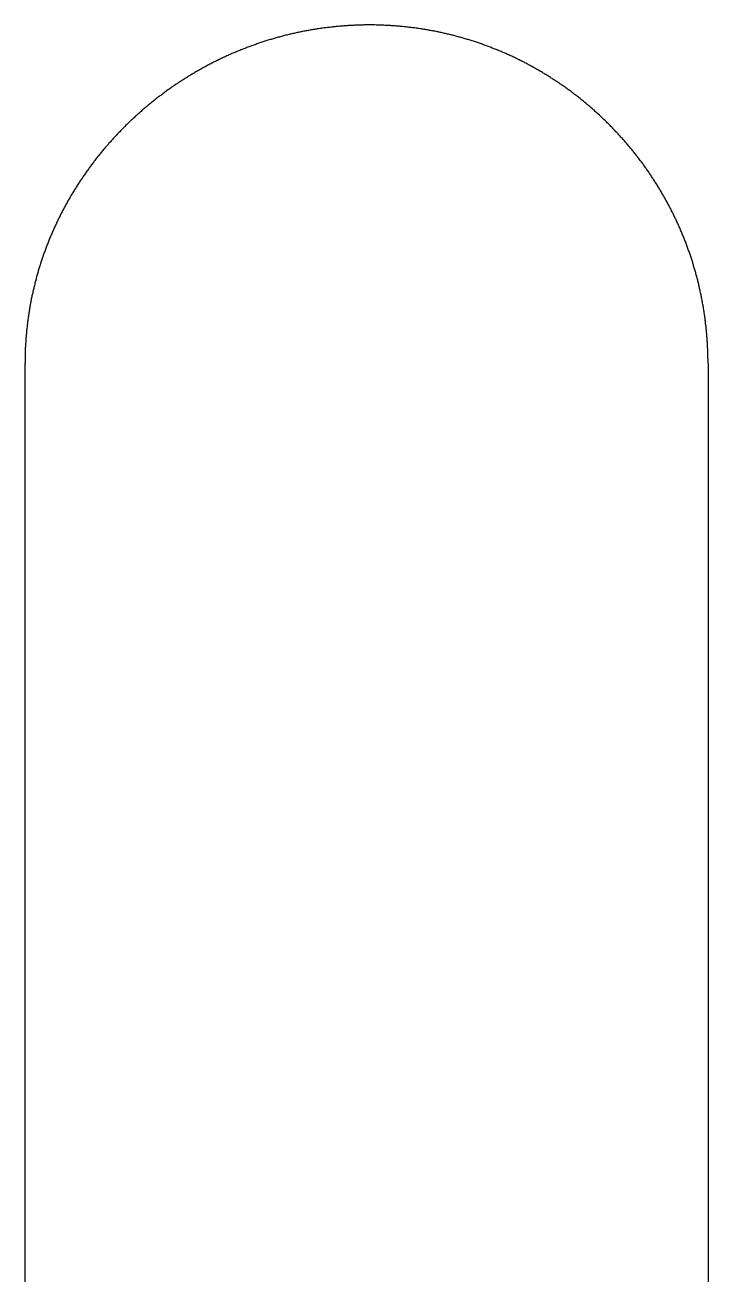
# Model space of a CAD drawing. Header units: millimetres. Extents: x -275 to 275, y -100 to 100.
# Drawn here: x -65.57 to -58.3, y 3.67 to 16.96 of the extents above; entities that cross this region are included whole.
import ezdxf

# ---------------------------------------------------------------- set-up
doc = ezdxf.new("R2010")
doc.units = ezdxf.units.MM

msp = doc.modelspace()

# ---------------------------------------------------------------- linework, layer by layer
for p, q in [((-65.568, -9.752), (-65.568, 13.361)), ((-58.304, 13.361), (-58.304, -9.752))]:
    msp.add_line(p, q)
msp.add_lwpolyline([(-58.304, 13.361), (-58.304, 13.373), (-58.304, 13.385), (-58.304, 13.397), (-58.304, 13.409), (-58.305, 13.42), (-58.305, 13.432), (-58.305, 13.444), (-58.305, 13.456), (-58.306, 13.468), (-58.306, 13.48), (-58.306, 13.492), (-58.307, 13.503), (-58.307, 13.515), (-58.308, 13.527), (-58.308, 13.539), (-58.309, 13.551), (-58.31, 13.562), (-58.31, 13.574), (-58.311, 13.586), (-58.312, 13.598), (-58.312, 13.609), (-58.313, 13.621), (-58.314, 13.633), (-58.315, 13.644), (-58.316, 13.656), (-58.317, 13.668), (-58.318, 13.679), (-58.319, 13.691), (-58.32, 13.703), (-58.321, 13.714), (-58.322, 13.726), (-58.324, 13.738), (-58.325, 13.749), (-58.326, 13.761), (-58.327, 13.772), (-58.329, 13.784), (-58.33, 13.795), (-58.331, 13.807), (-58.333, 13.818), (-58.334, 13.83), (-58.336, 13.842), (-58.337, 13.853), (-58.339, 13.865), (-58.341, 13.876), (-58.342, 13.887), (-58.344, 13.899), (-58.346, 13.91), (-58.348, 13.922), (-58.349, 13.933), (-58.351, 13.945), (-58.353, 13.956), (-58.355, 13.967), (-58.357, 13.979), (-58.359, 13.99), (-58.361, 14.001), (-58.363, 14.013), (-58.365, 14.024), (-58.367, 14.035), (-58.369, 14.047), (-58.372, 14.058), (-58.374, 14.069), (-58.376, 14.081), (-58.378, 14.092), (-58.381, 14.103), (-58.383, 14.114), (-58.386, 14.125), (-58.388, 14.137), (-58.39, 14.148), (-58.393, 14.159), (-58.396, 14.17), (-58.398, 14.181), (-58.401, 14.192), (-58.403, 14.204), (-58.406, 14.215), (-58.409, 14.226), (-58.412, 14.237), (-58.414, 14.248), (-58.417, 14.259), (-58.42, 14.27), (-58.423, 14.281), (-58.426, 14.292), (-58.429, 14.303), (-58.432, 14.314), (-58.435, 14.325), (-58.438, 14.336), (-58.441, 14.347), (-58.444, 14.358), (-58.447, 14.369), (-58.45, 14.38), (-58.454, 14.39), (-58.457, 14.401), (-58.46, 14.412), (-58.464, 14.423), (-58.467, 14.434), (-58.47, 14.445), (-58.474, 14.455), (-58.477, 14.466), (-58.481, 14.477), (-58.484, 14.488), (-58.488, 14.498), (-58.491, 14.509), (-58.495, 14.52), (-58.499, 14.531), (-58.502, 14.541), (-58.506, 14.552), (-58.51, 14.563), (-58.514, 14.573), (-58.517, 14.584), (-58.521, 14.594), (-58.525, 14.605), (-58.529, 14.616), (-58.533, 14.626), (-58.537, 14.637), (-58.541, 14.647), (-58.545, 14.658), (-58.549, 14.668), (-58.553, 14.679), (-58.557, 14.689), (-58.562, 14.7), (-58.566, 14.71), (-58.57, 14.72), (-58.574, 14.731), (-58.579, 14.741), (-58.583, 14.751), (-58.587, 14.762), (-58.592, 14.772), (-58.596, 14.782), (-58.601, 14.793), (-58.605, 14.803), (-58.61, 14.813), (-58.614, 14.824), (-58.619, 14.834), (-58.623, 14.844), (-58.628, 14.854), (-58.633, 14.864), (-58.637, 14.875), (-58.642, 14.885), (-58.647, 14.895), (-58.652, 14.905), (-58.656, 14.915), (-58.661, 14.925), (-58.666, 14.935), (-58.671, 14.945), (-58.676, 14.955), (-58.681, 14.965), (-58.686, 14.975), (-58.691, 14.985), (-58.696, 14.995), (-58.701, 15.005), (-58.706, 15.015), (-58.712, 15.025), (-58.717, 15.035), (-58.722, 15.045), (-58.727, 15.054), (-58.732, 15.064), (-58.738, 15.074), (-58.743, 15.084), (-58.748, 15.094), (-58.754, 15.103), (-58.759, 15.113), (-58.765, 15.123), (-58.77, 15.133), (-58.776, 15.142), (-58.781, 15.152), (-58.787, 15.162), (-58.792, 15.171), (-58.798, 15.181), (-58.804, 15.19), (-58.809, 15.2), (-58.815, 15.21), (-58.821, 15.219), (-58.827, 15.229), (-58.832, 15.238), (-58.838, 15.248), (-58.844, 15.257), (-58.85, 15.266), (-58.856, 15.276), (-58.862, 15.285), (-58.868, 15.295), (-58.874, 15.304), (-58.88, 15.313), (-58.886, 15.323), (-58.892, 15.332), (-58.898, 15.341), (-58.904, 15.35), (-58.91, 15.36), (-58.916, 15.369), (-58.923, 15.378), (-58.929, 15.387), (-58.935, 15.396), (-58.942, 15.406), (-58.948, 15.415), (-58.954, 15.424), (-58.961, 15.433), (-58.967, 15.442), (-58.973, 15.451), (-58.98, 15.46), (-58.986, 15.469), (-58.993, 15.478), (-58.999, 15.487), (-59.006, 15.496), (-59.013, 15.505), (-59.019, 15.514), (-59.026, 15.522), (-59.033, 15.531), (-59.039, 15.54), (-59.046, 15.549), (-59.053, 15.558), (-59.06, 15.566), (-59.066, 15.575), (-59.073, 15.584), (-59.08, 15.593), (-59.087, 15.601), (-59.094, 15.61), (-59.101, 15.619), (-59.108, 15.627), (-59.115, 15.636), (-59.122, 15.644), (-59.129, 15.653), (-59.136, 15.661), (-59.143, 15.67), (-59.15, 15.678), (-59.157, 15.687), (-59.164, 15.695), (-59.172, 15.704), (-59.179, 15.712), (-59.186, 15.72), (-59.193, 15.729), (-59.201, 15.737), (-59.208, 15.745), (-59.215, 15.754), (-59.223, 15.762), (-59.23, 15.77), (-59.237, 15.778), (-59.245, 15.787), (-59.252, 15.795), (-59.26, 15.803), (-59.267, 15.811), (-59.275, 15.819), (-59.283, 15.827), (-59.29, 15.835), (-59.298, 15.843), (-59.305, 15.851), (-59.313, 15.859), (-59.321, 15.867), (-59.328, 15.875), (-59.336, 15.883), (-59.344, 15.891), (-59.352, 15.899), (-59.36, 15.907), (-59.367, 15.914), (-59.375, 15.922), (-59.383, 15.93), (-59.391, 15.938), (-59.399, 15.945), (-59.407, 15.953), (-59.415, 15.961), (-59.423, 15.968), (-59.431, 15.976), (-59.439, 15.984), (-59.447, 15.991), (-59.455, 15.999), (-59.463, 16.006), (-59.471, 16.014), (-59.48, 16.021), (-59.488, 16.029), (-59.496, 16.036), (-59.504, 16.043), (-59.512, 16.051), (-59.521, 16.058), (-59.529, 16.066), (-59.537, 16.073), (-59.546, 16.08), (-59.554, 16.087), (-59.562, 16.095), (-59.571, 16.102), (-59.579, 16.109), (-59.588, 16.116), (-59.596, 16.123), (-59.605, 16.13), (-59.613, 16.137), (-59.622, 16.144), (-59.63, 16.151), (-59.639, 16.158), (-59.648, 16.165), (-59.656, 16.172), (-59.665, 16.179), (-59.674, 16.186), (-59.682, 16.193), (-59.691, 16.2), (-59.7, 16.207), (-59.708, 16.213), (-59.717, 16.22), (-59.726, 16.227), (-59.735, 16.234), (-59.744, 16.24), (-59.753, 16.247), (-59.761, 16.254), (-59.77, 16.26), (-59.779, 16.267), (-59.788, 16.273), (-59.797, 16.28), (-59.806, 16.286), (-59.815, 16.293), (-59.824, 16.299), (-59.833, 16.306), (-59.842, 16.312), (-59.851, 16.318), (-59.861, 16.325), (-59.87, 16.331), (-59.879, 16.337), (-59.888, 16.343), (-59.897, 16.35), (-59.906, 16.356), (-59.916, 16.362), (-59.925, 16.368), (-59.934, 16.374), (-59.944, 16.38), (-59.953, 16.386), (-59.962, 16.392), (-59.972, 16.398), (-59.981, 16.404), (-59.99, 16.41), (-60, 16.416), (-60.009, 16.422), (-60.019, 16.428), (-60.028, 16.434), (-60.038, 16.44), (-60.047, 16.445), (-60.057, 16.451), (-60.066, 16.457), (-60.076, 16.462), (-60.085, 16.468), (-60.095, 16.474), (-60.105, 16.479), (-60.114, 16.485), (-60.124, 16.49), (-60.134, 16.496), (-60.143, 16.501), (-60.153, 16.507), (-60.163, 16.512), (-60.172, 16.518), (-60.182, 16.523), (-60.192, 16.528), (-60.202, 16.534), (-60.212, 16.539), (-60.222, 16.544), (-60.231, 16.549), (-60.241, 16.555), (-60.251, 16.56), (-60.261, 16.565), (-60.271, 16.57), (-60.281, 16.575), (-60.291, 16.58), (-60.301, 16.585), (-60.311, 16.59), (-60.321, 16.595), (-60.331, 16.6), (-60.341, 16.605), (-60.351, 16.61), (-60.361, 16.615), (-60.371, 16.619), (-60.381, 16.624), (-60.392, 16.629), (-60.402, 16.634), (-60.412, 16.638), (-60.422, 16.643), (-60.432, 16.647), (-60.443, 16.652), (-60.453, 16.657), (-60.463, 16.661), (-60.473, 16.666), (-60.484, 16.67), (-60.494, 16.674), (-60.504, 16.679), (-60.515, 16.683), (-60.525, 16.688), (-60.535, 16.692), (-60.546, 16.696), (-60.556, 16.7), (-60.567, 16.705), (-60.577, 16.709), (-60.588, 16.713), (-60.598, 16.717), (-60.609, 16.721), (-60.619, 16.725), (-60.63, 16.729), (-60.64, 16.733), (-60.651, 16.737), (-60.661, 16.741), (-60.672, 16.745), (-60.682, 16.749), (-60.693, 16.752), (-60.704, 16.756), (-60.714, 16.76), (-60.725, 16.764), (-60.736, 16.767), (-60.746, 16.771), (-60.757, 16.775), (-60.768, 16.778), (-60.778, 16.782), (-60.789, 16.785), (-60.8, 16.789), (-60.811, 16.792), (-60.822, 16.796), (-60.832, 16.799), (-60.843, 16.803), (-60.854, 16.806), (-60.865, 16.809), (-60.876, 16.812), (-60.887, 16.816), (-60.898, 16.819), (-60.908, 16.822), (-60.919, 16.825), (-60.93, 16.828), (-60.941, 16.831), (-60.952, 16.834), (-60.963, 16.837), (-60.974, 16.84), (-60.985, 16.843), (-60.996, 16.846), (-61.007, 16.849), (-61.018, 16.852), (-61.029, 16.855), (-61.04, 16.857), (-61.052, 16.86), (-61.063, 16.863), (-61.074, 16.865), (-61.085, 16.868), (-61.096, 16.871), (-61.107, 16.873), (-61.118, 16.876), (-61.13, 16.878), (-61.141, 16.881), (-61.152, 16.883), (-61.163, 16.885), (-61.174, 16.888), (-61.186, 16.89), (-61.197, 16.892), (-61.208, 16.895), (-61.219, 16.897), (-61.231, 16.899), (-61.242, 16.901), (-61.253, 16.903), (-61.265, 16.905), (-61.276, 16.907), (-61.287, 16.909), (-61.299, 16.911), (-61.31, 16.913), (-61.322, 16.915), (-61.333, 16.917), (-61.344, 16.919), (-61.356, 16.92), (-61.367, 16.922), (-61.379, 16.924), (-61.39, 16.925), (-61.402, 16.927), (-61.413, 16.929), (-61.425, 16.93), (-61.436, 16.932), (-61.448, 16.933), (-61.459, 16.935), (-61.471, 16.936), (-61.482, 16.937), (-61.494, 16.939), (-61.505, 16.94), (-61.517, 16.941), (-61.529, 16.943), (-61.54, 16.944), (-61.552, 16.945), (-61.563, 16.946), (-61.575, 16.947), (-61.587, 16.948), (-61.598, 16.949), (-61.61, 16.95), (-61.622, 16.951), (-61.634, 16.952), (-61.645, 16.953), (-61.657, 16.954), (-61.669, 16.954), (-61.68, 16.955), (-61.692, 16.956), (-61.704, 16.957), (-61.716, 16.957), (-61.727, 16.958), (-61.739, 16.958), (-61.751, 16.959), (-61.763, 16.959), (-61.775, 16.96), (-61.786, 16.96), (-61.798, 16.961), (-61.81, 16.961), (-61.822, 16.961), (-61.834, 16.961), (-61.846, 16.962), (-61.858, 16.962), (-61.869, 16.962), (-61.881, 16.962), (-61.893, 16.962), (-61.905, 16.962), (-61.917, 16.962), (-61.929, 16.962), (-61.941, 16.962), (-61.953, 16.962), (-61.965, 16.962), (-61.977, 16.961), (-61.988, 16.961), (-62, 16.961), (-62.012, 16.961), (-62.024, 16.96), (-62.036, 16.96), (-62.048, 16.959), (-62.06, 16.959), (-62.071, 16.958), (-62.083, 16.958), (-62.095, 16.957), (-62.107, 16.957), (-62.119, 16.956), (-62.13, 16.955), (-62.142, 16.954), (-62.154, 16.954), (-62.166, 16.953), (-62.177, 16.952), (-62.189, 16.951), (-62.201, 16.95), (-62.212, 16.949), (-62.224, 16.948), (-62.236, 16.947), (-62.248, 16.946), (-62.259, 16.945), (-62.271, 16.944), (-62.283, 16.943), (-62.294, 16.941), (-62.306, 16.94), (-62.317, 16.939), (-62.329, 16.937), (-62.341, 16.936), (-62.352, 16.935), (-62.364, 16.933), (-62.375, 16.932), (-62.387, 16.93), (-62.399, 16.929), (-62.41, 16.927), (-62.422, 16.925), (-62.433, 16.924), (-62.445, 16.922), (-62.456, 16.92), (-62.468, 16.919), (-62.479, 16.917), (-62.491, 16.915), (-62.502, 16.913), (-62.513, 16.911), (-62.525, 16.909), (-62.536, 16.907), (-62.548, 16.905), (-62.559, 16.903), (-62.571, 16.901), (-62.582, 16.899), (-62.593, 16.897), (-62.605, 16.895), (-62.616, 16.892), (-62.627, 16.89), (-62.639, 16.888), (-62.65, 16.885), (-62.661, 16.883), (-62.673, 16.881), (-62.684, 16.878), (-62.695, 16.876), (-62.706, 16.873), (-62.718, 16.871), (-62.729, 16.868), (-62.74, 16.865), (-62.751, 16.863), (-62.763, 16.86), (-62.774, 16.857), (-62.785, 16.855), (-62.796, 16.852), (-62.807, 16.849), (-62.818, 16.846), (-62.829, 16.843), (-62.841, 16.84), (-62.852, 16.837), (-62.863, 16.834), (-62.874, 16.831), (-62.885, 16.828), (-62.896, 16.825), (-62.907, 16.822), (-62.918, 16.819), (-62.929, 16.816), (-62.94, 16.812), (-62.951, 16.809), (-62.962, 16.806), (-62.973, 16.803), (-62.984, 16.799), (-62.995, 16.796), (-63.006, 16.792), (-63.017, 16.789), (-63.027, 16.785), (-63.038, 16.782), (-63.049, 16.778), (-63.06, 16.775), (-63.071, 16.771), (-63.082, 16.767), (-63.092, 16.764), (-63.103, 16.76), (-63.114, 16.756), (-63.125, 16.752), (-63.135, 16.749), (-63.146, 16.745), (-63.157, 16.741), (-63.168, 16.737), (-63.178, 16.733), (-63.189, 16.729), (-63.2, 16.725), (-63.21, 16.721), (-63.221, 16.717), (-63.231, 16.713), (-63.242, 16.709), (-63.253, 16.705), (-63.263, 16.7), (-63.274, 16.696), (-63.284, 16.692), (-63.295, 16.688), (-63.305, 16.683), (-63.316, 16.679), (-63.326, 16.674), (-63.337, 16.67), (-63.347, 16.666), (-63.358, 16.661), (-63.368, 16.657), (-63.378, 16.652), (-63.389, 16.647), (-63.399, 16.643), (-63.409, 16.638), (-63.42, 16.634), (-63.43, 16.629), (-63.44, 16.624), (-63.451, 16.619), (-63.461, 16.615), (-63.471, 16.61), (-63.481, 16.605), (-63.492, 16.6), (-63.502, 16.595), (-63.512, 16.59), (-63.522, 16.585), (-63.532, 16.58), (-63.542, 16.575), (-63.552, 16.57), (-63.563, 16.565), (-63.573, 16.56), (-63.583, 16.555), (-63.593, 16.549), (-63.603, 16.544), (-63.613, 16.539), (-63.623, 16.534), (-63.633, 16.528), (-63.643, 16.523), (-63.653, 16.518), (-63.663, 16.512), (-63.672, 16.507), (-63.682, 16.501), (-63.692, 16.496), (-63.702, 16.49), (-63.712, 16.485), (-63.722, 16.479), (-63.731, 16.474), (-63.741, 16.468), (-63.751, 16.462), (-63.761, 16.457), (-63.77, 16.451), (-63.78, 16.445), (-63.79, 16.44), (-63.799, 16.434), (-63.809, 16.428), (-63.819, 16.422), (-63.828, 16.416), (-63.838, 16.41), (-63.847, 16.404), (-63.857, 16.398), (-63.867, 16.392), (-63.876, 16.386), (-63.886, 16.38), (-63.895, 16.374), (-63.904, 16.368), (-63.914, 16.362), (-63.923, 16.356), (-63.933, 16.35), (-63.942, 16.343), (-63.951, 16.337), (-63.961, 16.331), (-63.97, 16.325), (-63.979, 16.318), (-63.989, 16.312), (-63.998, 16.306), (-64.007, 16.299), (-64.016, 16.293), (-64.026, 16.286), (-64.035, 16.28), (-64.044, 16.273), (-64.053, 16.267), (-64.062, 16.26), (-64.071, 16.254), (-64.08, 16.247), (-64.089, 16.24), (-64.098, 16.234), (-64.107, 16.227), (-64.116, 16.22), (-64.125, 16.213), (-64.134, 16.207), (-64.143, 16.2), (-64.152, 16.193), (-64.161, 16.186), (-64.17, 16.179), (-64.179, 16.172), (-64.187, 16.165), (-64.196, 16.158), (-64.205, 16.151), (-64.214, 16.144), (-64.222, 16.137), (-64.231, 16.13), (-64.24, 16.123), (-64.249, 16.116), (-64.257, 16.109), (-64.266, 16.102), (-64.274, 16.095), (-64.283, 16.087), (-64.291, 16.08), (-64.3, 16.073), (-64.309, 16.066), (-64.317, 16.058), (-64.325, 16.051), (-64.334, 16.043), (-64.342, 16.036), (-64.351, 16.029), (-64.359, 16.021), (-64.367, 16.014), (-64.376, 16.006), (-64.384, 15.999), (-64.392, 15.991), (-64.401, 15.984), (-64.409, 15.976), (-64.417, 15.968), (-64.425, 15.961), (-64.433, 15.953), (-64.442, 15.945), (-64.45, 15.938), (-64.458, 15.93), (-64.466, 15.922), (-64.474, 15.914), (-64.482, 15.907), (-64.49, 15.899), (-64.498, 15.891), (-64.506, 15.883), (-64.514, 15.875), (-64.522, 15.867), (-64.53, 15.859), (-64.537, 15.851), (-64.545, 15.843), (-64.553, 15.835), (-64.561, 15.827), (-64.569, 15.819), (-64.576, 15.811), (-64.584, 15.803), (-64.592, 15.795), (-64.599, 15.787), (-64.607, 15.778), (-64.615, 15.77), (-64.622, 15.762), (-64.63, 15.754), (-64.637, 15.745), (-64.645, 15.737), (-64.652, 15.729), (-64.66, 15.72), (-64.667, 15.712), (-64.675, 15.704), (-64.682, 15.695), (-64.689, 15.687), (-64.697, 15.678), (-64.704, 15.67), (-64.711, 15.661), (-64.718, 15.653), (-64.726, 15.644), (-64.733, 15.636), (-64.74, 15.627), (-64.747, 15.619), (-64.754, 15.61), (-64.761, 15.601), (-64.768, 15.593), (-64.775, 15.584), (-64.782, 15.575), (-64.789, 15.566), (-64.796, 15.558), (-64.803, 15.549), (-64.81, 15.54), (-64.817, 15.531), (-64.824, 15.522), (-64.831, 15.514), (-64.838, 15.505), (-64.844, 15.496), (-64.851, 15.487), (-64.858, 15.478), (-64.865, 15.469), (-64.871, 15.46), (-64.878, 15.451), (-64.885, 15.442), (-64.891, 15.433), (-64.898, 15.424), (-64.904, 15.415), (-64.911, 15.406), (-64.917, 15.396), (-64.924, 15.387), (-64.93, 15.378), (-64.936, 15.369), (-64.943, 15.36), (-64.949, 15.35), (-64.955, 15.341), (-64.962, 15.332), (-64.968, 15.323), (-64.974, 15.313), (-64.98, 15.304), (-64.987, 15.295), (-64.993, 15.285), (-64.999, 15.276), (-65.005, 15.266), (-65.011, 15.257), (-65.017, 15.248), (-65.023, 15.238), (-65.029, 15.229), (-65.035, 15.219), (-65.041, 15.21), (-65.047, 15.2), (-65.052, 15.19), (-65.058, 15.181), (-65.064, 15.171), (-65.07, 15.162), (-65.076, 15.152), (-65.081, 15.142), (-65.087, 15.133), (-65.093, 15.123), (-65.098, 15.113), (-65.104, 15.103), (-65.109, 15.094), (-65.115, 15.084), (-65.12, 15.074), (-65.126, 15.064), (-65.131, 15.054), (-65.137, 15.045), (-65.142, 15.035), (-65.147, 15.025), (-65.153, 15.015), (-65.158, 15.005), (-65.163, 14.995), (-65.168, 14.985), (-65.174, 14.975), (-65.179, 14.965), (-65.184, 14.955), (-65.189, 14.945), (-65.194, 14.935), (-65.199, 14.925), (-65.204, 14.915), (-65.209, 14.905), (-65.214, 14.895), (-65.219, 14.885), (-65.224, 14.875), (-65.229, 14.864), (-65.234, 14.854), (-65.238, 14.844), (-65.243, 14.834), (-65.248, 14.824), (-65.252, 14.813), (-65.257, 14.803), (-65.262, 14.793), (-65.266, 14.782), (-65.271, 14.772), (-65.275, 14.762), (-65.28, 14.751), (-65.284, 14.741), (-65.289, 14.731), (-65.293, 14.72), (-65.298, 14.71), (-65.302, 14.7), (-65.306, 14.689), (-65.311, 14.679), (-65.315, 14.668), (-65.319, 14.658), (-65.323, 14.647), (-65.327, 14.637), (-65.331, 14.626), (-65.336, 14.616), (-65.34, 14.605), (-65.344, 14.594), (-65.348, 14.584), (-65.352, 14.573), (-65.355, 14.563), (-65.359, 14.552), (-65.363, 14.541), (-65.367, 14.531), (-65.371, 14.52), (-65.374, 14.509), (-65.378, 14.498), (-65.382, 14.488), (-65.386, 14.477), (-65.389, 14.466), (-65.393, 14.455), (-65.396, 14.445), (-65.4, 14.434), (-65.403, 14.423), (-65.407, 14.412), (-65.41, 14.401), (-65.413, 14.39), (-65.417, 14.38), (-65.42, 14.369), (-65.423, 14.358), (-65.427, 14.347), (-65.43, 14.336), (-65.433, 14.325), (-65.436, 14.314), (-65.439, 14.303), (-65.442, 14.292), (-65.445, 14.281), (-65.448, 14.27), (-65.451, 14.259), (-65.454, 14.248), (-65.457, 14.237), (-65.46, 14.226), (-65.463, 14.215), (-65.465, 14.204), (-65.468, 14.192), (-65.471, 14.181), (-65.474, 14.17), (-65.476, 14.159), (-65.479, 14.148), (-65.481, 14.137), (-65.484, 14.125), (-65.486, 14.114), (-65.489, 14.103), (-65.491, 14.092), (-65.494, 14.081), (-65.496, 14.069), (-65.498, 14.058), (-65.501, 14.047), (-65.503, 14.035), (-65.505, 14.024), (-65.507, 14.013), (-65.509, 14.001), (-65.512, 13.99), (-65.514, 13.979), (-65.516, 13.967), (-65.518, 13.956), (-65.52, 13.945), (-65.521, 13.933), (-65.523, 13.922), (-65.525, 13.91), (-65.527, 13.899), (-65.529, 13.887), (-65.53, 13.876), (-65.532, 13.865), (-65.534, 13.853), (-65.535, 13.842), (-65.537, 13.83), (-65.538, 13.818), (-65.54, 13.807), (-65.541, 13.795), (-65.543, 13.784), (-65.544, 13.772), (-65.546, 13.761), (-65.547, 13.749), (-65.548, 13.738), (-65.549, 13.726), (-65.551, 13.714), (-65.552, 13.703), (-65.553, 13.691), (-65.554, 13.679), (-65.555, 13.668), (-65.556, 13.656), (-65.557, 13.644), (-65.558, 13.633), (-65.559, 13.621), (-65.56, 13.609), (-65.56, 13.598), (-65.561, 13.586), (-65.562, 13.574), (-65.563, 13.562), (-65.563, 13.551), (-65.564, 13.539), (-65.565, 13.527), (-65.565, 13.515), (-65.566, 13.503), (-65.566, 13.492), (-65.566, 13.48), (-65.567, 13.468), (-65.567, 13.456), (-65.567, 13.444), (-65.568, 13.432), (-65.568, 13.42), (-65.568, 13.409), (-65.568, 13.397), (-65.568, 13.385), (-65.568, 13.373), (-65.568, 13.361)])

doc.saveas('drawing.dxf')
